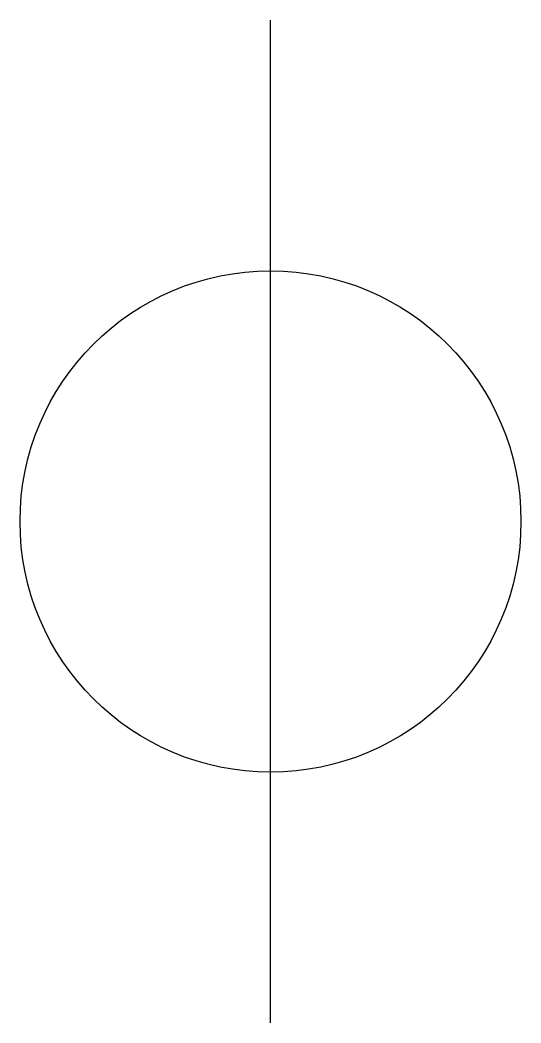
# Model space of a CAD drawing. Header units: millimetres. Extents: x 90 to 110, y 50 to 90.
import ezdxf

# ---------------------------------------------------------------- set-up
doc = ezdxf.new("R2010")
doc.units = ezdxf.units.MM

# ---------------------------------------------------------------- blocks, each defined once
blk = doc.blocks.new('UNIT')
blk.add_line((0, 0), (20, 0))
blk.add_circle((10, 0), 5)

msp = doc.modelspace()

# ---------------------------------------------------------------- block references
at = {"xscale": 2, "yscale": 2, "rotation": 90}
msp.add_blockref('UNIT', (100, 50), dxfattribs=at)

doc.saveas('drawing.dxf')
